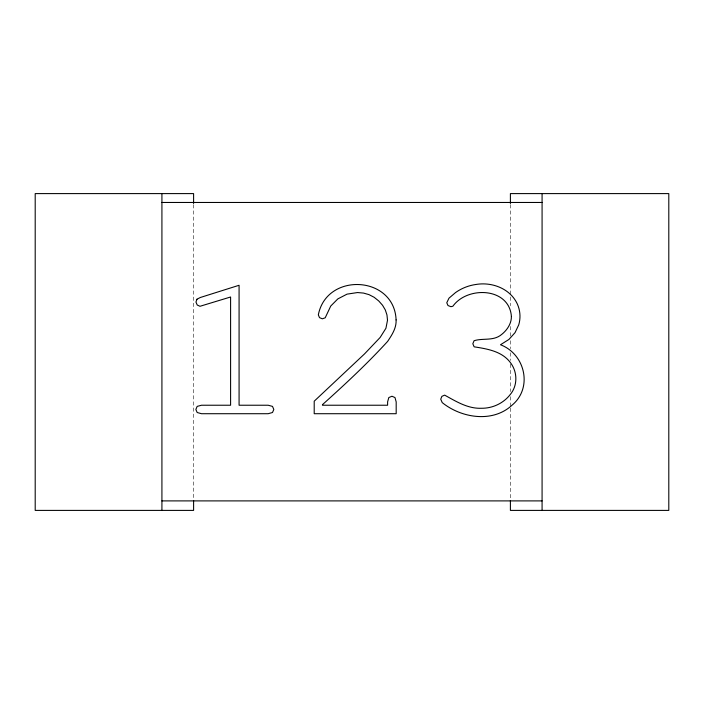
<?xml version="1.0" encoding="UTF-8"?>
<svg xmlns="http://www.w3.org/2000/svg" width="704" height="704" viewBox="0 0 704 704"><rect width="100%" height="100%" fill="white"/><g stroke="black" fill="none" stroke-linecap="round" stroke-linejoin="round"><path stroke-width="0.53" stroke-dasharray="3.52 2.64" d="M510.4 204.6L510.4 305.8M510.4 326.445L510.4 336.6M510.4 340.71L510.4 348.7M510.4 352.783L510.4 360.457M510.4 364.1L510.4 391.6M510.4 396.669L510.4 407M510.4 408.1L510.4 499.796M193.6 204.6L193.6 499.796"/><path stroke-width="1.06" d="M161.92 202.47L542.08 202.47M161.92 500.896L542.08 500.896M542.08 193.6L542.08 510.4M510.4 203.5L510.4 193.6L668.8 193.6L668.8 510.4L510.4 510.4L510.4 500.5M193.6 203.5L193.6 193.6L35.2 193.6L35.2 510.4L193.6 510.4L193.6 500.5M161.92 193.6L161.92 510.4M396.088 319.915C396.519 328.064 391.961 334.884 387.658 341.37C367.224 363.739 345.004 384.393 322.476 404.633L322.476 405.231L387.605 405.231L387.605 401.905L388.819 397.558L391.952 396.246L394.979 397.558L396.185 401.905L396.185 413.714L314.204 413.714L314.204 401.201L364.487 353.945L380.134 337.48L385.942 328.24L387.508 320.214L386.954 314.926L385.308 309.945L382.562 305.281L378.717 300.934L374.106 297.264L369.028 294.642L363.502 293.075L357.518 292.547L347.037 294.14L337.823 298.91L330.757 306.029L325.204 317.794L322.379 318.806L319.502 317.645L318.34 314.864C326.656 271.788 394.416 275.546 396.088 319.915M511.394 316.483C511.474 324.394 506.246 331.32 500.016 335.685C492.246 340.886 482.451 338.07 474.091 340.718L472.824 343.746L474.135 346.826C487.643 348.946 502.779 351.349 511.148 363.634C517.51 372.759 517.546 385.546 510.453 394.275C503.624 403.234 492.642 408.408 481.413 408.267C467.72 408.813 456.086 401.386 444.655 395.138L441.883 396.352L440.722 399.177L442.235 402.609C461.428 418.141 492.862 423.139 512.151 405.082C532.972 387.798 525.131 354.05 500.491 344.758L508.922 339.451L515.038 332.64L518.742 324.834A29.929 29.929 0 0 0 517.405 304.172C510.338 288.605 491.973 281.679 475.763 284.504A46.367 46.367 0 0 0 455.558 292.556L448.976 298.179L446.776 302.746L447.99 305.527L450.912 306.689L452.883 306.231C467.412 285.815 509.362 287.399 511.394 316.483M196.97 299.218L195.958 302.042L197.226 305.017L199.998 306.284L230.595 296.991L230.595 405.231L201.511 405.231L197.173 406.393L195.862 409.473L197.173 412.509L201.511 413.714L268.154 413.714L272.501 412.509L273.812 409.473L272.501 406.393L268.154 405.231L239.078 405.231L239.078 285.278L200.306 297.502L196.97 299.218"/></g></svg>
